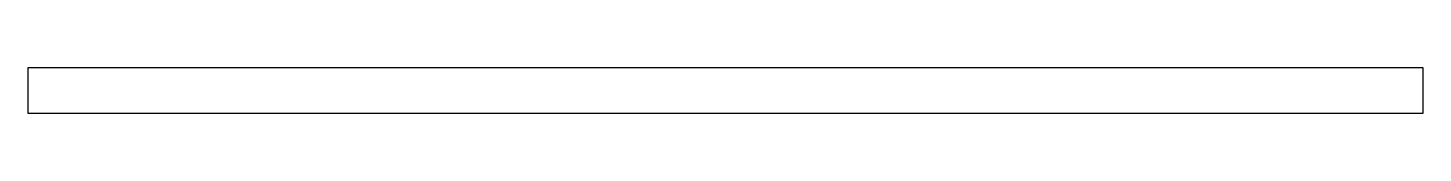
# Model space of a CAD drawing. Header units: millimetres. Extents: x 0 to 3765, y 0 to 123.
import ezdxf

# ---------------------------------------------------------------- set-up
doc = ezdxf.new("R2010")
doc.units = ezdxf.units.MM

msp = doc.modelspace()

# ---------------------------------------------------------------- linework, layer by layer
for p, q in [((3764.8, 123), (0, 123)), ((0, 123), (0, 0)), ((3764.8, 0), (3764.8, 123)), ((0, 0), (214.9, 0)), ((214.9, 0), (1759.9, 0)), ((1759.9, 0), (2004.8, 0)), ((2004.8, 0), (3549.9, 0)), ((3549.9, 0), (3764.8, 0))]:
    msp.add_line(p, q)

doc.saveas('drawing.dxf')
